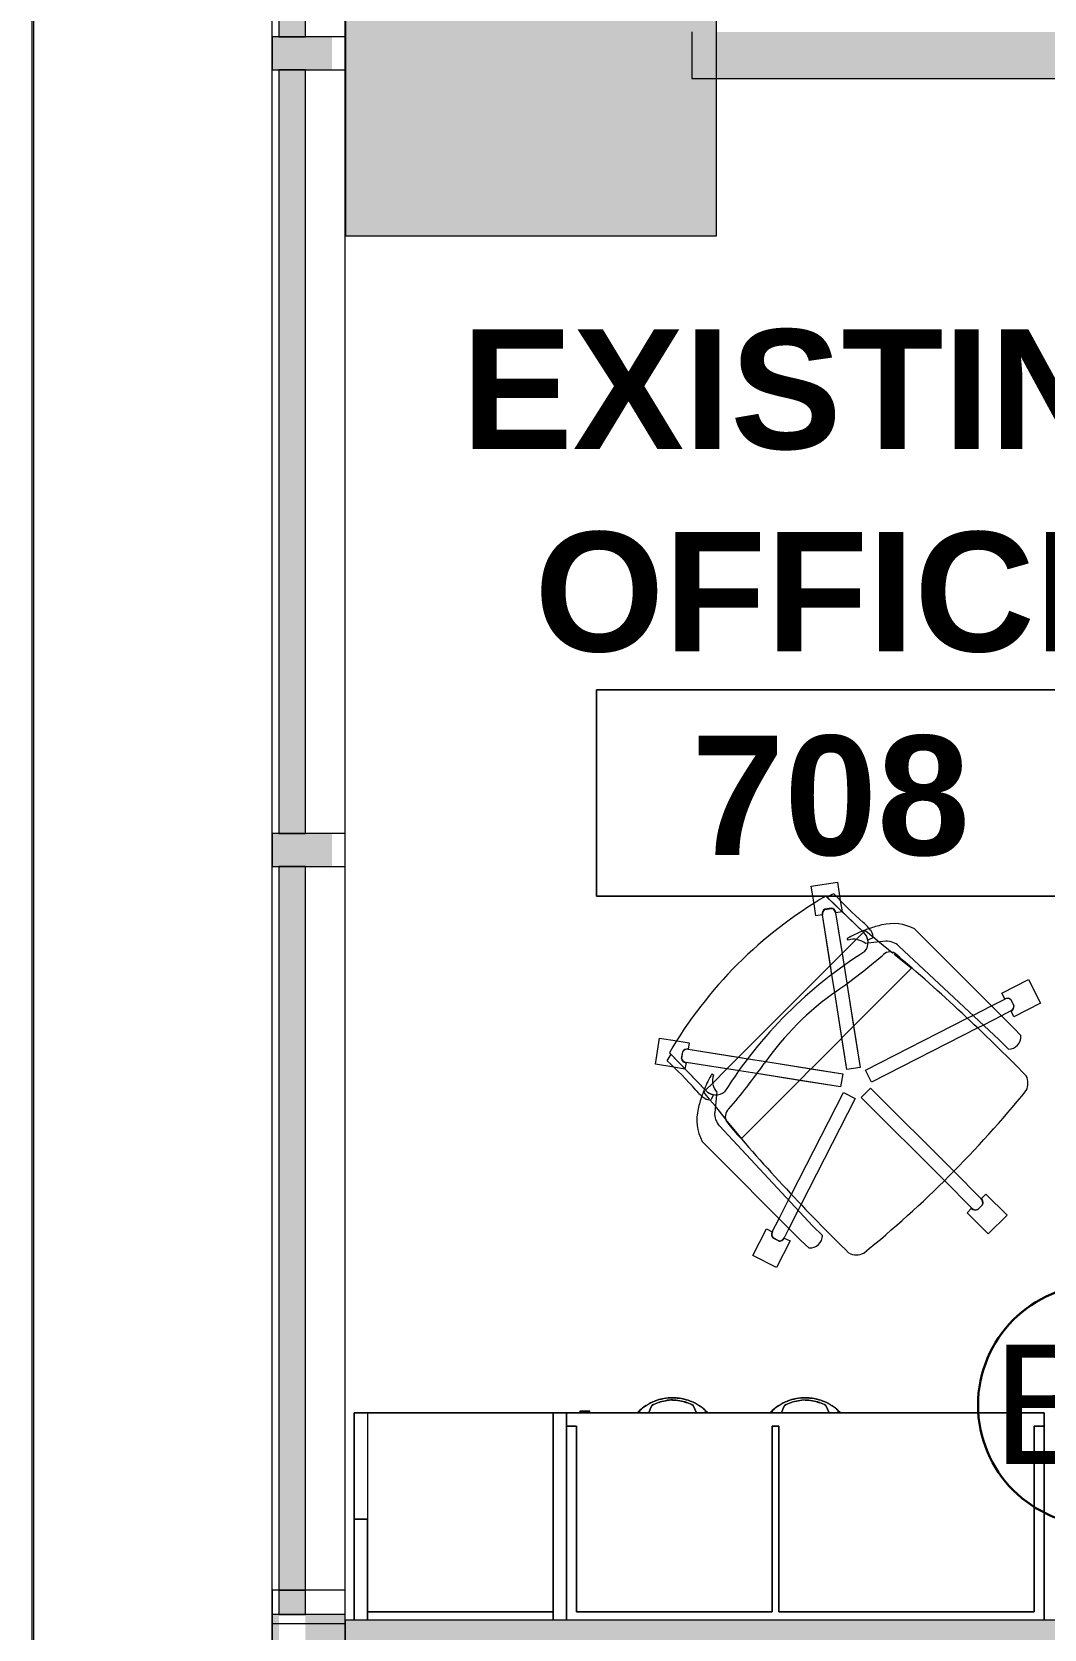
# Model space of a CAD drawing. Header units: inches. Extents: x 385 to 2249, y -1773 to -36.
# Drawn here: x 392.3 to 468.6, y -933.6 to -813.3 of the extents above; entities that cross this region are included whole.
import ezdxf

# ---------------------------------------------------------------- set-up
doc = ezdxf.new("R2010")
doc.units = ezdxf.units.IN
doc.header["$MEASUREMENT"] = 0
for name, color, linetype, lineweight in [('A-ANNO-NOTE', 131, 'Continuous', 30), ('A-AREA-IDEN', 2, 'Continuous', 9), ('A-COLS', 52, 'Continuous', 13), ('A-DETL', 90, 'Continuous', 9), ('A-DETL-THIN', 151, 'Continuous', 9), ('A-GLAZ-CURT', 52, 'Continuous', 13), ('A-GLAZ-CWMG', 51, 'Continuous', 13), ('A-WALL', 113, 'Continuous', 13), ('A-WALL-PATT', 111, 'Continuous', 13), ('I-FURN', 30, 'Continuous', 9), ('I-FURN-PNLS', 30, 'Continuous', 9), ('I-WALL', 2, 'Continuous', 13)]:
    doc.layers.add(name, color=color, linetype=linetype, lineweight=lineweight)
doc.styles.add('Swis721 Lt BT', font='swissl.ttf', dxfattribs={"height": 9})
doc.styles.add('Swis721 Lt BT_B', font='', dxfattribs={"height": 9})
doc.styles.get('Swis721 Lt BT_B').set_extended_font_data('Swis721 Lt BT', bold=True)

# ---------------------------------------------------------------- blocks, each defined once
blk = doc.blocks.new('System Panel - Glazed 2-5026264-Level 7 POWER _ SIGNAL')
at = {"layer": 'A-GLAZ-CURT', "lineweight": 9}
blk.add_hatch(color=7, dxfattribs=at).paths.add_polyline_path([(28.75, 0.25), (28.75, 2.25), (-28.75, 2.25), (-28.75, 0.25), (22.85, 0.25)], flags=0)
at = {"layer": 'A-GLAZ-CURT', "color": 8, "lineweight": 20}
for p, q in [((28.75, 2.25), (-28.75, 2.25)), ((-28.75, 2.25), (-28.75, 0.25)), ((28.75, 0.25), (28.75, 2.25)), ((-28.75, 0.25), (28.75, 0.25))]:
    blk.add_line(p, q, dxfattribs=at)
blk = doc.blocks.new('Rectangular Mullion - 2_5_ x 5_ rectangular-5019623-Level 7 POWER _ SIGNAL')
at = {"layer": 'A-GLAZ-CWMG', "lineweight": 9}
blk.add_hatch(color=7, dxfattribs=at).paths.add_polyline_path([(0, 1.76), (0, -2.75), (-2.5, -2.75), (-2.5, 1.76), (-1.23, 1.76)], flags=0)
at = {"layer": 'A-GLAZ-CWMG', "color": 8, "lineweight": 20}
for p, q in [((-2.5, 2.75), (0, 2.75)), ((-2.5, -2.75), (-2.5, 2.75)), ((0, 2.75), (0, -2.75)), ((0, -2.75), (-2.5, -2.75))]:
    blk.add_line(p, q, dxfattribs=at)
blk = doc.blocks.new('System Panel - Glazed 2-5453547-Level 7 POWER _ SIGNAL')
at = {"layer": 'A-GLAZ-CURT', "color": 8, "lineweight": 20}
for p, q in [((27.25, 2.25), (-27.25, 2.25)), ((-27.25, 2.25), (-27.25, 0.25)), ((27.25, 0.25), (27.25, 2.25)), ((-27.25, 0.25), (27.25, 0.25))]:
    blk.add_line(p, q, dxfattribs=at)
blk = doc.blocks.new('Walls 63 - Walls 3-5097518-Level 7 POWER _ SIGNAL')
at = {"layer": 'A-WALL', "lineweight": 9}
for p, q in [((40.36, -1605.91), (40.36, -2559.92)), ((58.34, -2559.92), (58.34, -2085.83))]:
    blk.add_line(p, q, dxfattribs=at)
blk = doc.blocks.new('System Panel - Glazed 2-5472192-Level 7 POWER _ SIGNAL')
at = {"layer": 'A-GLAZ-CURT', "lineweight": 9}
blk.add_hatch(color=7, dxfattribs=at).paths.add_polyline_path([(-28.16, 0.25), (28.16, 0.25), (28.16, 2.25), (-28.16, 2.25)], flags=0)
at = {"layer": 'A-GLAZ-CURT', "color": 8, "lineweight": 20}
for p, q in [((28.16, 2.25), (-28.16, 2.25)), ((-28.16, 2.25), (-28.16, 0.25)), ((28.16, 0.25), (28.16, 2.25)), ((-28.16, 0.25), (28.16, 0.25))]:
    blk.add_line(p, q, dxfattribs=at)
blk = doc.blocks.new('Rectangular Mullion - 2_5_ x 5_ rectangular-V5-Level 7 POWER _ SIGNAL')
at = {"layer": 'A-GLAZ-CWMG', "lineweight": 9}
h = blk.add_hatch(color=7, dxfattribs=at)
h.paths.add_polyline_path([(0, 1.71), (0, 2.75), (-2.5, 2.75), (-2.5, -0.25), (0, -0.25)], flags=0)
h.paths.add_polyline_path([(0, -2.25), (-2.5, -2.25), (-2.5, -2.75), (0, -2.75)], flags=0)
at = {"layer": 'A-GLAZ-CWMG', "color": 8, "lineweight": 20}
for p, q in [((0, 2.75), (-2.5, 2.75)), ((-2.5, 2.75), (-2.5, -2.75)), ((0, -2.75), (0, 2.75)), ((-2.5, -2.75), (0, -2.75))]:
    blk.add_line(p, q, dxfattribs=at)
blk = doc.blocks.new('Zira Wksta 11 - Type 2-V8-Level 7 POWER _ SIGNAL')
at = {"layer": 'I-FURN'}
for p, q in [((-48.62, -37.17), (-46.84, -36.27)), ((-48.62, -37.17), (-46.84, -36.27)), ((-47.6, -39.18), (-48.62, -37.17)), ((-47.6, -39.18), (-48.62, -37.17)), ((-46.84, -36.27), (-45.82, -38.27)), ((-46.84, -36.27), (-45.82, -38.27)), ((-52.45, -45.77), (-45, -38.31)), ((-46.66, -38.26), (-47.12, -38.5)), ((-46.66, -38.26), (-47.12, -38.5)), ((-47.11, -38.5), (-46.66, -38.28)), ((-47.11, -38.5), (-46.66, -38.28)), ((-45.82, -38.27), (-46.25, -38.49)), ((-45.82, -38.27), (-46.25, -38.49)), ((-45, -38.31), (-44.39, -37.74)), ((-44.09, -39.39), (-51.14, -46.94)), ((-47.17, -38.96), (-47.6, -39.18)), ((-47.17, -38.96), (-47.6, -39.18)), ((-46.64, -39.96), (-47.16, -38.95)), ((-46.64, -39.96), (-47.16, -38.95)), ((-46.27, -38.5), (-45.9, -39.22)), ((-46.27, -38.5), (-45.9, -39.22)), ((-45.9, -39.22), (-45.2, -40.58)), ((-45.9, -39.22), (-45.2, -40.58)), ((-43.38, -38.68), (-44.09, -39.39)), ((-32.47, -40.38), (-30.88, -38.79)), ((-32.47, -40.38), (-30.88, -38.79)), ((-30.88, -38.79), (-29.47, -40.21)), ((-30.88, -38.79), (-29.47, -40.21)), ((-45.93, -41.36), (-46.64, -39.96)), ((-45.93, -41.36), (-46.64, -39.96)), ((-45.2, -40.58), (-44.97, -41.04)), ((-45.2, -40.58), (-44.97, -41.04)), ((-34.22, -42.84), (-32.12, -40.74)), ((-34.22, -42.84), (-32.12, -40.74)), ((-32.13, -40.73), (-32.47, -40.38)), ((-32.13, -40.73), (-32.47, -40.38)), ((-31.31, -41), (-31.67, -40.64)), ((-31.31, -41), (-31.67, -40.64)), ((-31.67, -40.65), (-31.32, -41)), ((-31.67, -40.65), (-31.32, -41)), ((-29.47, -40.21), (-31.06, -41.8)), ((-29.47, -40.21), (-31.06, -41.8)), ((-45.71, -41.79), (-45.93, -41.36)), ((-45.71, -41.79), (-45.93, -41.36)), ((-41.8, -49.46), (-45.71, -41.79)), ((-41.8, -49.46), (-45.71, -41.79)), ((-44.97, -41.04), (-40.91, -49.01)), ((-44.97, -41.04), (-40.91, -49.01)), ((-31.41, -41.45), (-33.51, -43.54)), ((-31.41, -41.45), (-33.51, -43.54)), ((-31.06, -41.8), (-31.4, -41.46)), ((-31.06, -41.8), (-31.4, -41.46)), ((-40.46, -49.08), (-34.22, -42.84)), ((-40.46, -49.08), (-34.22, -42.84)), ((-33.51, -43.54), (-39.75, -49.79)), ((-33.51, -43.54), (-39.75, -49.79)), ((-50.55, -47.3), (-49.54, -46.05)), ((-49.54, -46.05), (-49.49, -45.99)), ((-49.49, -45.99), (-45.12, -50.36)), ((-51.51, -47.93), (-51.36, -49.28)), ((-51.45, -48.41), (-50.67, -47.44)), ((-50.67, -47.44), (-50.62, -47.38)), ((-52.21, -49.34), (-51.89, -48.95)), ((-51.86, -48.91), (-51.45, -48.41)), ((-51.77, -48.92), (-51.6, -49.28)), ((-51.36, -49.28), (-51.35, -49.44)), ((-40.91, -49.01), (-41.8, -49.46)), ((-40.91, -49.01), (-41.8, -49.46)), ((-39.75, -49.79), (-40.46, -49.08)), ((-39.75, -49.79), (-40.46, -49.08)), ((-54.91, -52.44), (-52.18, -49.59)), ((-52.18, -49.59), (-54.81, -52.33)), ((-52.32, -49.48), (-52.22, -49.35)), ((-52.24, -49.57), (-52.29, -49.51)), ((-51.65, -50.16), (-52.18, -49.63)), ((-50.58, -51.23), (-51.65, -50.16)), ((-48.32, -50.87), (-42.01, -49.87)), ((-48.32, -50.87), (-45.12, -50.36)), ((-45.12, -50.36), (-42.01, -49.87)), ((-45.12, -50.36), (-44.24, -51.24)), ((-42.01, -49.87), (-41.85, -50.86)), ((-42.01, -49.87), (-41.85, -50.86)), ((-40.13, -51.13), (-39.68, -50.24)), ((-40.13, -51.13), (-39.68, -50.24)), ((-39.68, -50.24), (-31.71, -54.3)), ((-39.68, -50.24), (-31.71, -54.3)), ((-55.96, -51.57), (-54.58, -51.36)), ((-55.96, -51.57), (-54.58, -51.36)), ((-55.65, -53.55), (-55.96, -51.57)), ((-55.65, -53.55), (-55.96, -51.57)), ((-54.58, -51.36), (-53.74, -51.22)), ((-54.58, -51.36), (-53.74, -51.22)), ((-53.74, -51.22), (-53.66, -51.7)), ((-53.74, -51.22), (-53.66, -51.7)), ((-53.66, -51.72), (-49.63, -51.08)), ((-53.66, -51.72), (-50.58, -51.23)), ((-51.6, -50.77), (-51.71, -50.85)), ((-50.58, -51.23), (-49.63, -51.08)), ((-49.71, -52.1), (-50.58, -51.23)), ((-49.63, -51.08), (-48.35, -50.88)), ((-49.63, -51.08), (-48.35, -50.88)), ((-41.85, -50.86), (-47.65, -51.78)), ((-44.24, -51.24), (-47.65, -51.78)), ((-41.85, -50.86), (-44.24, -51.24)), ((-44.2, -51.27), (-41.94, -53.53)), ((-42.45, -56.98), (-41.53, -51.18)), ((-41.91, -53.57), (-41.53, -51.18)), ((-40.54, -51.34), (-41.54, -57.65)), ((-41.53, -51.18), (-40.54, -51.34)), ((-41.53, -51.18), (-40.54, -51.34)), ((-40.54, -51.34), (-41.03, -54.44)), ((-32.46, -55.04), (-40.13, -51.13)), ((-32.46, -55.04), (-40.13, -51.13)), ((-16, -51.51), (-16.17, -51.51)), ((-16.17, -51.52), (-16, -51.52)), ((-16, -51.35), (-16, -51.34)), ((-16, -51.34), (-16, -51.35)), ((-16, -51.38), (-16, -51.35)), ((-16, -51.35), (-16, -51.37)), ((-16, -51.37), (-16, -51.39)), ((-16, -51.4), (-16, -51.38)), ((-16, -51.39), (-16, -51.42)), ((-16, -51.44), (-16, -51.4)), ((-16, -51.42), (-16, -51.45)), ((-16, -51.49), (-16, -51.44)), ((-16, -51.45), (-16, -51.49)), ((-16, -51.52), (-16, -51.49)), ((-16, -51.49), (-16, -51.51)), ((-16, -51.52), (-16, -52.21)), ((-16, -51.86), (-16, -51.52)), ((-54, -52.02), (-53.92, -52.52)), ((-54, -52.02), (-53.92, -52.52)), ((-53.91, -52.52), (-53.99, -52.02)), ((-53.91, -52.52), (-53.99, -52.02)), ((-48.98, -51.99), (-53.51, -52.7)), ((-49.71, -52.1), (-53.51, -52.7)), ((-53.5, -52.72), (-53.43, -53.2)), ((-53.5, -52.72), (-53.43, -53.2)), ((-48.98, -51.99), (-49.71, -52.1)), ((-42.77, -59.03), (-49.68, -52.13)), ((-47.65, -51.78), (-48.98, -51.99)), ((-47.65, -51.78), (-48.98, -51.99)), ((-30.06, -53.42), (-29.35, -52.71)), ((-16.56, -52.44), (-16.28, -52.32)), ((-16.28, -52.32), (-16, -52.21)), ((-16, -52.21), (-16, -51.86)), ((-54.32, -53.34), (-55.65, -53.55)), ((-54.32, -53.34), (-55.65, -53.55)), ((-53.43, -53.2), (-54.32, -53.34)), ((-53.43, -53.2), (-54.32, -53.34)), ((-42.45, -56.98), (-41.91, -53.57)), ((-41.91, -53.57), (-41.03, -54.44)), ((-37.61, -60.47), (-30.06, -53.42)), ((-28.41, -53.72), (-28.98, -54.33)), ((-41.03, -54.44), (-41.54, -57.65)), ((-41.03, -54.44), (-36.66, -58.82)), ((-28.98, -54.33), (-36.44, -61.78)), ((-32.03, -55.26), (-32.46, -55.04)), ((-32.03, -55.26), (-32.46, -55.04)), ((-30.63, -55.97), (-32.03, -55.26)), ((-30.63, -55.97), (-32.03, -55.26)), ((-31.71, -54.3), (-31.26, -54.53)), ((-31.71, -54.3), (-31.26, -54.53)), ((-31.26, -54.53), (-29.89, -55.23)), ((-31.26, -54.53), (-29.89, -55.23)), ((-29.89, -55.23), (-29.17, -55.6)), ((-29.89, -55.23), (-29.17, -55.6)), ((-29.16, -55.58), (-28.94, -55.15)), ((-29.16, -55.58), (-28.94, -55.15)), ((-28.94, -55.15), (-26.94, -56.17)), ((-28.94, -55.15), (-26.94, -56.17)), ((-29.62, -56.49), (-30.63, -55.97)), ((-29.62, -56.49), (-30.63, -55.97)), ((-29.85, -56.93), (-29.63, -56.5)), ((-29.85, -56.93), (-29.63, -56.5)), ((-29.17, -56.45), (-28.94, -55.99)), ((-28.95, -55.99), (-29.17, -56.43)), ((-28.95, -55.99), (-29.17, -56.43)), ((-29.17, -56.45), (-28.94, -55.99)), ((-26.94, -56.17), (-27.84, -57.95)), ((-26.94, -56.17), (-27.84, -57.95)), ((-16.28, -55.68), (-16.56, -55.56)), ((-16, -55.79), (-16.28, -55.68)), ((-16, -56.48), (-16.17, -56.48)), ((-16.17, -56.49), (-16, -56.49)), ((-16, -56.14), (-16, -55.79)), ((-16, -55.79), (-16, -56.48)), ((-16, -56.48), (-16, -56.14)), ((-16, -56.51), (-16, -56.48)), ((-16, -56.49), (-16, -56.51)), ((-16, -56.51), (-16, -56.55)), ((-16, -56.6), (-16, -56.51)), ((-42.66, -58.31), (-42.45, -56.98)), ((-42.66, -58.31), (-42.45, -56.98)), ((-41.54, -57.65), (-41.75, -58.96)), ((-41.54, -57.65), (-41.75, -58.96)), ((-27.84, -57.95), (-29.85, -56.93)), ((-27.84, -57.95), (-29.85, -56.93)), ((-16, -56.55), (-16, -56.58)), ((-16, -56.58), (-16, -56.61)), ((-16, -56.66), (-16, -56.6)), ((-16, -56.61), (-16, -56.64)), ((-16, -56.64), (-16, -56.66)), ((-43.38, -62.83), (-42.66, -58.31)), ((-42.77, -59.03), (-42.66, -58.31)), ((-36.72, -58.87), (-37.97, -59.88)), ((-36.66, -58.82), (-36.72, -58.87)), ((-43.38, -62.83), (-42.77, -59.03)), ((-41.9, -59.91), (-42.77, -59.03)), ((-41.75, -58.96), (-42.39, -62.99)), ((-41.9, -59.91), (-42.39, -62.99)), ((-41.75, -58.96), (-41.9, -59.91)), ((-40.83, -60.97), (-41.9, -59.91)), ((-38.11, -60), (-39.08, -60.78)), ((-38.06, -59.95), (-38.11, -60)), ((-41.52, -61.04), (-41.44, -60.93)), ((-40.3, -61.51), (-40.83, -60.97)), ((-40.11, -60.67), (-39.95, -60.69)), ((-39.62, -61.22), (-40.02, -61.54)), ((-39.96, -60.93), (-39.59, -61.1)), ((-39.95, -60.69), (-38.6, -60.83)), ((-39.08, -60.78), (-39.58, -61.19)), ((-16, -61.35), (-16, -61.34)), ((-16, -61.34), (-16, -61.35)), ((-16, -61.4), (-16, -61.34)), ((-16, -61.34), (-16, -61.35)), ((-40.26, -61.5), (-43.11, -64.24)), ((-43.01, -64.14), (-40.26, -61.5)), ((-40.18, -61.62), (-40.24, -61.57)), ((-40.02, -61.55), (-40.16, -61.65)), ((-16.28, -62.32), (-16.56, -62.44)), ((-16.56, -62.44), (-16.28, -62.32)), ((-16.56, -62.44), (-16.28, -62.32)), ((-16, -62.21), (-16.28, -62.32)), ((-16.28, -62.32), (-16, -62.21)), ((-16.28, -62.32), (-16, -62.21)), ((-16, -61.51), (-16.17, -61.51)), ((-16, -61.51), (-16.17, -61.51)), ((-16.17, -61.52), (-16, -61.52)), ((-16.17, -61.52), (-16, -61.52)), ((-16, -61.4), (-16, -61.35)), ((-16, -61.35), (-16, -61.36)), ((-16, -61.35), (-16, -61.36)), ((-16, -61.36), (-16, -61.37)), ((-16, -61.36), (-16, -61.37)), ((-16, -61.37), (-16, -61.39)), ((-16, -61.37), (-16, -61.39)), ((-16, -61.39), (-16, -61.45)), ((-16, -61.39), (-16, -61.42)), ((-16, -61.49), (-16, -61.4)), ((-16, -61.44), (-16, -61.4)), ((-16, -61.42), (-16, -61.49)), ((-16, -61.49), (-16, -61.44)), ((-16, -61.45), (-16, -61.49)), ((-16, -61.52), (-16, -61.49)), ((-16, -61.49), (-16, -61.51)), ((-16, -61.52), (-16, -61.49)), ((-16, -61.49), (-16, -61.51)), ((-16, -61.52), (-16, -62.21)), ((-16, -61.86), (-16, -61.52)), ((-16, -61.52), (-16, -62.21)), ((-16, -61.86), (-16, -61.52)), ((-16, -62.21), (-16, -61.86)), ((-16, -62.21), (-16, -61.86)), ((-44.22, -64.98), (-44.01, -63.65)), ((-44.22, -64.98), (-44.01, -63.65)), ((-44.01, -63.65), (-43.87, -62.76)), ((-44.01, -63.65), (-43.87, -62.76)), ((-43.87, -62.76), (-43.39, -62.83)), ((-43.87, -62.76), (-43.39, -62.83)), ((-43.2, -63.25), (-42.69, -63.33)), ((-43.2, -63.25), (-42.69, -63.33)), ((-42.69, -63.32), (-43.19, -63.24)), ((-42.69, -63.32), (-43.19, -63.24)), ((-42.37, -62.99), (-41.89, -63.07)), ((-42.37, -62.99), (-41.89, -63.07)), ((-41.89, -63.07), (-42.03, -63.91)), ((-41.89, -63.07), (-42.03, -63.91)), ((-42.03, -63.91), (-42.25, -65.29)), ((-42.03, -63.91), (-42.25, -65.29)), ((-42.25, -65.29), (-44.22, -64.98)), ((-42.25, -65.29), (-44.22, -64.98)), ((-16.28, -65.68), (-16.56, -65.56)), ((-16.56, -65.56), (-16.28, -65.68)), ((-16.28, -65.68), (-16.56, -65.56)), ((-16, -65.79), (-16.28, -65.68)), ((-16.28, -65.68), (-16, -65.79)), ((-16, -65.79), (-16.28, -65.68)), ((-16, -66.14), (-16, -65.79)), ((-16, -65.79), (-16, -66.48)), ((-16, -66.14), (-16, -65.79)), ((-16, -65.79), (-16, -66.48)), ((-16, -66.48), (-16, -66.14)), ((-16, -66.48), (-16, -66.14)), ((-16, -66.48), (-16.17, -66.48)), ((-16, -66.48), (-16.17, -66.48)), ((-16.17, -66.49), (-16, -66.49)), ((-16.17, -66.49), (-16, -66.49)), ((-16, -66.51), (-16, -66.48)), ((-16, -66.51), (-16, -66.48)), ((-16, -66.49), (-16, -66.51)), ((-16, -66.49), (-16, -66.51)), ((-16, -66.51), (-16, -66.55)), ((-16, -66.6), (-16, -66.51)), ((-16, -66.51), (-16, -66.55)), ((-16, -66.6), (-16, -66.51)), ((-16, -66.55), (-16, -66.61)), ((-16, -66.55), (-16, -66.58)), ((-16, -66.58), (-16, -66.61)), ((-16, -66.62), (-16, -66.6)), ((-16, -66.66), (-16, -66.6)), ((-16, -66.61), (-16, -66.65)), ((-16, -66.61), (-16, -66.66)), ((-16, -66.64), (-16, -66.62)), ((-16, -66.65), (-16, -66.64)), ((-16, -66.65), (-16, -66.66)), ((-16, -66.66), (-16, -66.65))]:
    blk.add_line(p, q, dxfattribs=at)
at = {"layer": 'I-FURN', "flags": 128}
for points in [[(-16, -52.21), (-16.28, -52.32), (-16.56, -52.44)], [(-16.56, -55.56), (-16.28, -55.68), (-16, -55.79)], [(-16, -62.21), (-16.28, -62.32), (-16.56, -62.44)], [(-16.56, -65.56), (-16.28, -65.68), (-16, -65.79)]]:
    blk.add_lwpolyline(points, dxfattribs=at)
at = {"layer": 'I-FURN'}
for centre, radius, start, end in [((-40.82, -38.53), 1.31, 65.0433, 114.9567), ((66.18, -146.89), 153.52, 134.4749, 139.5213), ((-46.62, -38.67), 0.407, 26.1651, 95.8349), ((-46.62, -38.67), 0.407, 26.1651, 95.8349), ((-46.63, -38.68), 0.406, 40.476, 94.3801), ((-46.63, -38.68), 0.406, 27, 94.3801), ((-46.63, -38.68), 0.406, 27, 40.476), ((-44.34, -38.7), 0.956, 0.8901, 93.1099), ((-93.91, -103.23), 84.96, 39.1475, 50.8525), ((-46.81, -38.77), 0.407, 138.1651, 207.8349), ((-46.81, -38.77), 0.407, 138.1651, 207.8349), ((-46.8, -38.77), 0.406, 139.6199, 207), ((-46.8, -38.77), 0.406, 153.0959, 193.524), ((-46.8, -38.77), 0.406, 193.524, 207), ((-46.8, -38.77), 0.406, 139.6199, 153.0959), ((-31.84, -41.01), 0.407, 80.0991, 135.8349), ((-31.84, -41.01), 0.407, 66.1651, 135.8349), ((-31.83, -41.03), 0.406, 67.6199, 135), ((-31.83, -41.03), 0.406, 121.524, 135), ((-31.83, -41.03), 0.406, 81.0959, 121.524), ((-31.84, -41.01), 0.407, 66.1651, 80.0991), ((-31.83, -41.03), 0.406, 67.6199, 81.0959), ((-31.7, -41.16), 0.406, 315, 22.3801), ((-31.7, -41.16), 0.406, 315, 8.9041), ((-31.68, -41.17), 0.407, 314.1651, 23.8349), ((-31.68, -41.17), 0.407, 314.1651, 23.8349), ((-31.7, -41.16), 0.406, 8.9041, 22.3801), ((-49.21, -47.4), 3.63, 153.1789, 193.0478), ((-50.12, -47.88), 1.39, 137.8013, 182.1078), ((-49.94, -47.62), 0.763, 149.2338, 230.7662), ((-50.11, -52.08), 3.74, 125.0936, 139.0143), ((-43.38, -46.05), 9.61, 193.0478, 198.9964), ((-43.38, -46.05), 9.61, 198.9964, 201.4906), ((-51.9, -49.52), 0.613, 77.5427, 125.0936), ((-51.42, -50.32), 1.05, 50.9554, 136.1786), ((-51.42, -50.32), 1.05, 100.2002, 136.1786), ((-82.87, -76.19), 42.84, 34.9767, 40.7699), ((-73.46, -31.79), 27.2, 312.4882, 319.0143), ((-43.38, -46.05), 9.61, 201.6393, 202.073), ((-43.38, -46.05), 9.61, 202.2631, 209.9334), ((-50.28, -50.34), 1.38, 169.0187, 197.9497), ((-50.28, -50.34), 1.38, 140.0878, 167.4248), ((-22.13, -31.46), 33.83, 212.2285, 237.7715), ((-29.21, -50.15), 1.31, 335.0433, 24.9567), ((-53.61, -52.1), 0.407, 98.1651, 167.8349), ((-53.6, -52.12), 0.406, 99, 166.3801), ((-53.6, -52.12), 0.406, 99, 152.9041), ((-53.61, -52.1), 0.407, 98.1651, 112.0991), ((-29.58, -38.91), 22.19, 214.9767, 235.0233), ((-137.56, 56.85), 153.52, 310.4787, 315.5251), ((-13.45, -54), 3.69, 137.0289, 137.7029), ((-13.45, -54), 3.69, 137.0385, 137.567), ((-26.21, -35.54), 33.17, 209.4478, 210.4234), ((-26.52, -35.85), 32.89, 210.304, 239.6925), ((-53.61, -52.1), 0.407, 112.0991, 167.8349), ((-53.6, -52.12), 0.406, 152.9041, 166.3801), ((-53.57, -52.32), 0.407, 210.1651, 279.8349), ((-53.57, -52.32), 0.407, 210.1651, 224.0991), ((-53.57, -52.3), 0.406, 211.6199, 252.0479), ((-53.57, -52.3), 0.406, 211.6199, 279), ((-53.57, -52.32), 0.407, 224.0991, 238.033), ((-53.57, -52.32), 0.407, 238.033, 265.9009), ((-53.57, -52.3), 0.406, 252.0479, 279), ((-53.57, -52.32), 0.407, 265.9009, 279.8349), ((-29.37, -53.66), 0.956, 356.8901, 89.1099), ((-29.44, -56.14), 0.407, 242.1651, 311.8349), ((-29.44, -56.14), 0.407, 242.1651, 297.9009), ((-29.44, -56.12), 0.406, 243, 310.3801), ((-29.44, -56.12), 0.406, 243, 296.9041), ((-29.44, -56.12), 0.406, 296.9041, 310.3801), ((-29.44, -56.14), 0.407, 297.9009, 311.8349), ((-29.35, -55.96), 0.406, 36.0479, 63), ((-29.35, -55.96), 0.406, 355.6199, 63), ((-29.34, -55.95), 0.407, 22.033, 63.8349), ((-29.34, -55.95), 0.407, 354.1651, 63.8349), ((-29.35, -55.96), 0.406, 355.6199, 36.0479), ((-29.34, -55.95), 0.407, 354.1651, 22.033), ((-13.45, -54), 3.69, 222.2971, 222.9711), ((-13.45, -54), 3.69, 222.433, 222.9615), ((-66.86, -92.2), 42.84, 49.2301, 55.0233), ((-40.99, -60.74), 1.05, 313.8214, 39.0446), ((-38.29, -59.27), 0.763, 219.2338, 300.7662), ((-36.73, -52.71), 9.61, 240.0666, 247.7369), ((-41.02, -59.61), 1.38, 252.0503, 280.9813), ((-41.02, -59.61), 1.38, 282.5752, 309.9122), ((-40.99, -60.74), 1.05, 313.8214, 349.7998), ((-40.19, -61.23), 0.613, 324.9064, 12.4573), ((-38.55, -59.45), 1.39, 267.8922, 312.1987), ((-22.46, -82.79), 27.2, 130.9857, 137.5118), ((-36.73, -52.71), 9.61, 247.927, 248.3607), ((-42.75, -59.43), 3.74, 310.9857, 324.9064), ((-36.73, -52.71), 9.61, 248.5094, 251.0036), ((-36.73, -52.71), 9.61, 251.0036, 256.9522), ((-38.08, -58.54), 3.63, 256.9522, 296.8211), ((-13.45, -64), 3.69, 137.0289, 137.7029), ((-13.45, -64), 3.69, 137.0385, 137.567), ((-13.45, -64), 3.69, 137.0289, 137.7029), ((-13.45, -64), 3.69, 137.0385, 137.567), ((-42.99, -62.9), 0.407, 170.1651, 239.8349), ((-42.99, -62.9), 0.407, 170.1651, 239.8349), ((-42.97, -62.9), 0.406, 171, 184.476), ((-42.97, -62.9), 0.406, 171, 184.476), ((-42.97, -62.9), 0.406, 184.476, 211.4281), ((-42.97, -62.9), 0.406, 184.476, 238.3801), ((-42.97, -62.9), 0.406, 211.4281, 238.3801), ((-42.79, -62.93), 0.406, 283.6199, 351), ((-42.77, -62.94), 0.407, 282.1651, 351.8349), ((-42.77, -62.94), 0.407, 282.1651, 351.8349), ((-42.79, -62.93), 0.406, 283.6199, 351), ((-26.21, -35.54), 33.17, 239.5766, 240.5522), ((-13.45, -64), 3.69, 222.2971, 222.9711), ((-13.45, -64), 3.69, 222.2971, 222.9711), ((-13.45, -64), 3.69, 222.433, 222.9615), ((-13.45, -64), 3.69, 222.433, 222.9615)]:
    blk.add_arc(centre, radius, start, end, dxfattribs=at)
for points, knots in [([(-16.17, -56.48), (-16.32, -56.31), (-16.6, -55.95), (-16.9, -55.34), (-17.09, -54.68), (-17.17, -53.77), (-17, -52.86), (-16.6, -52.05), (-16.32, -51.69), (-16.17, -51.52)], [0, 0, 0, 0, 0.125, 0.25, 0.375, 0.5, 0.75, 0.875, 1, 1, 1, 1]), ([(-16, -51.34), (-16, -51.34), (-16, -51.34), (-16, -51.35), (-16.01, -51.35), (-16.01, -51.35), (-16.01, -51.35), (-16.02, -51.36), (-16.02, -51.36), (-16.02, -51.37), (-16.03, -51.37), (-16.03, -51.37), (-16.04, -51.38), (-16.05, -51.39), (-16.05, -51.4)], [0, 0, 0, 0, 0.125, 0.1875, 0.25, 0.3125, 0.375, 0.4375, 0.5, 0.5625, 0.625, 0.6875, 0.75, 1, 1, 1, 1]), ([(-16.04, -51.39), (-16.04, -51.38), (-16.03, -51.37), (-16.02, -51.36), (-16.02, -51.36), (-16.01, -51.35), (-16.01, -51.35), (-16.01, -51.35), (-16, -51.35), (-16, -51.35), (-16, -51.34), (-16, -51.34), (-16, -51.34)], [0, 0, 0, 0, 0.25, 0.375, 0.5, 0.5625, 0.625, 0.6875, 0.75, 0.8125, 0.875, 1, 1, 1, 1]), ([(-16.94, -52.84), (-16.97, -52.92), (-17.01, -53.05), (-17.04, -53.18), (-17.05, -53.22)], [0.28408999, 0.28408999, 0.28408999, 0.28408999, 0.33333333, 0.35626869, 0.35626869, 0.35626869, 0.35626869]), ([(-16.67, -52.22), (-16.73, -52.32), (-16.79, -52.44), (-16.85, -52.58), (-16.86, -52.6)], [0.15929421, 0.15929421, 0.15929421, 0.15929421, 0.22222222, 0.23760808, 0.23760808, 0.23760808, 0.23760808]), ([(-17.1, -53.48), (-17.11, -53.55), (-17.12, -53.68), (-17.13, -53.81), (-17.13, -53.86)], [0.40506916, 0.40506916, 0.40506916, 0.40506916, 0.44444444, 0.47528072, 0.47528072, 0.47528072, 0.47528072]), ([(-17.05, -54.78), (-17.04, -54.82), (-17.01, -54.95), (-16.98, -55.08), (-16.95, -55.16)], [0.6437238, 0.6437238, 0.6437238, 0.6437238, 0.66666667, 0.71588521, 0.71588521, 0.71588521, 0.71588521]), ([(-16.86, -55.4), (-16.81, -55.52), (-16.75, -55.65), (-16.68, -55.77), (-16.67, -55.78)], [0.76237976, 0.76237976, 0.76237976, 0.76237976, 0.83333333, 0.84063549, 0.84063549, 0.84063549, 0.84063549]), ([(-16.05, -56.6), (-16.05, -56.61), (-16.04, -56.62), (-16.03, -56.63), (-16.02, -56.63), (-16.02, -56.64), (-16.02, -56.64), (-16.01, -56.65), (-16.01, -56.65), (-16.01, -56.65), (-16, -56.65), (-16, -56.66), (-16, -56.66), (-16, -56.66)], [0, 0, 0, 0, 0.25, 0.375, 0.4375, 0.5, 0.5625, 0.625, 0.6875, 0.75, 0.8125, 0.875, 1, 1, 1, 1]), ([(-16, -56.66), (-16, -56.66), (-16, -56.66), (-16, -56.65), (-16, -56.65), (-16.01, -56.65), (-16.01, -56.65), (-16.01, -56.65), (-16.01, -56.64), (-16.02, -56.64), (-16.02, -56.64), (-16.02, -56.63), (-16.03, -56.63), (-16.04, -56.62), (-16.04, -56.61)], [0, 0, 0, 0, 0.125, 0.1875, 0.25, 0.3125, 0.375, 0.4375, 0.5, 0.5625, 0.625, 0.6875, 0.75, 1, 1, 1, 1]), ([(-16, -61.34), (-16, -61.34), (-16, -61.34), (-16, -61.35), (-16.01, -61.35), (-16.01, -61.35), (-16.01, -61.35), (-16.02, -61.36), (-16.02, -61.36), (-16.02, -61.37), (-16.03, -61.37), (-16.03, -61.37), (-16.04, -61.38), (-16.05, -61.39), (-16.05, -61.4)], [0, 0, 0, 0, 0.125, 0.1875, 0.25, 0.3125, 0.375, 0.4375, 0.5, 0.5625, 0.625, 0.6875, 0.75, 1, 1, 1, 1]), ([(-16, -61.34), (-16, -61.34), (-16, -61.34), (-16, -61.35), (-16.01, -61.35), (-16.01, -61.35), (-16.01, -61.35), (-16.02, -61.36), (-16.02, -61.36), (-16.02, -61.37), (-16.03, -61.37), (-16.03, -61.37), (-16.04, -61.38), (-16.05, -61.39), (-16.05, -61.4)], [0, 0, 0, 0, 0.125, 0.1875, 0.25, 0.3125, 0.375, 0.4375, 0.5, 0.5625, 0.625, 0.6875, 0.75, 1, 1, 1, 1]), ([(-16.04, -61.39), (-16.04, -61.38), (-16.03, -61.37), (-16.02, -61.36), (-16.02, -61.36), (-16.01, -61.35), (-16.01, -61.35), (-16.01, -61.35), (-16, -61.35), (-16, -61.35), (-16, -61.34), (-16, -61.34), (-16, -61.34)], [0, 0, 0, 0, 0.25, 0.375, 0.5, 0.5625, 0.625, 0.6875, 0.75, 0.8125, 0.875, 1, 1, 1, 1]), ([(-16.04, -61.39), (-16.04, -61.38), (-16.03, -61.37), (-16.02, -61.36), (-16.02, -61.36), (-16.01, -61.35), (-16.01, -61.35), (-16.01, -61.35), (-16, -61.35), (-16, -61.35), (-16, -61.34), (-16, -61.34), (-16, -61.34)], [0, 0, 0, 0, 0.25, 0.375, 0.5, 0.5625, 0.625, 0.6875, 0.75, 0.8125, 0.875, 1, 1, 1, 1]), ([(-16.17, -66.48), (-16.32, -66.31), (-16.6, -65.95), (-16.9, -65.34), (-17.09, -64.68), (-17.17, -63.77), (-17, -62.86), (-16.6, -62.05), (-16.32, -61.69), (-16.17, -61.52)], [0, 0, 0, 0, 0.125, 0.25, 0.375, 0.5, 0.75, 0.875, 1, 1, 1, 1]), ([(-16.17, -66.48), (-16.32, -66.31), (-16.6, -65.95), (-16.9, -65.34), (-17.09, -64.68), (-17.17, -63.77), (-17, -62.86), (-16.6, -62.05), (-16.32, -61.69), (-16.17, -61.52)], [0, 0, 0, 0, 0.125, 0.25, 0.375, 0.5, 0.75, 0.875, 1, 1, 1, 1]), ([(-16.67, -62.22), (-16.73, -62.32), (-16.79, -62.44), (-16.85, -62.58), (-16.86, -62.6)], [0.15929421, 0.15929421, 0.15929421, 0.15929421, 0.22222222, 0.23760808, 0.23760808, 0.23760808, 0.23760808]), ([(-16.67, -62.22), (-16.73, -62.32), (-16.79, -62.44), (-16.85, -62.58), (-16.86, -62.6)], [0.15929421, 0.15929421, 0.15929421, 0.15929421, 0.22222222, 0.23760808, 0.23760808, 0.23760808, 0.23760808]), ([(-17.1, -63.48), (-17.11, -63.55), (-17.12, -63.68), (-17.13, -63.81), (-17.13, -63.86)], [0.40506916, 0.40506916, 0.40506916, 0.40506916, 0.44444444, 0.47528072, 0.47528072, 0.47528072, 0.47528072]), ([(-17.1, -63.48), (-17.11, -63.55), (-17.12, -63.68), (-17.13, -63.81), (-17.13, -63.86)], [0.40506916, 0.40506916, 0.40506916, 0.40506916, 0.44444444, 0.47528072, 0.47528072, 0.47528072, 0.47528072]), ([(-16.94, -62.84), (-16.97, -62.92), (-17.01, -63.05), (-17.04, -63.18), (-17.05, -63.22)], [0.28408999, 0.28408999, 0.28408999, 0.28408999, 0.33333333, 0.35626869, 0.35626869, 0.35626869, 0.35626869]), ([(-16.94, -62.84), (-16.97, -62.92), (-17.01, -63.05), (-17.04, -63.18), (-17.05, -63.22)], [0.28408999, 0.28408999, 0.28408999, 0.28408999, 0.33333333, 0.35626869, 0.35626869, 0.35626869, 0.35626869]), ([(-17.05, -64.78), (-17.04, -64.82), (-17.01, -64.95), (-16.98, -65.08), (-16.95, -65.16)], [0.6437238, 0.6437238, 0.6437238, 0.6437238, 0.66666667, 0.71588521, 0.71588521, 0.71588521, 0.71588521]), ([(-17.05, -64.78), (-17.04, -64.82), (-17.01, -64.95), (-16.98, -65.08), (-16.95, -65.16)], [0.6437238, 0.6437238, 0.6437238, 0.6437238, 0.66666667, 0.71588521, 0.71588521, 0.71588521, 0.71588521]), ([(-16.86, -65.4), (-16.81, -65.52), (-16.75, -65.65), (-16.68, -65.77), (-16.67, -65.78)], [0.76237976, 0.76237976, 0.76237976, 0.76237976, 0.83333333, 0.84063549, 0.84063549, 0.84063549, 0.84063549]), ([(-16.86, -65.4), (-16.81, -65.52), (-16.75, -65.65), (-16.68, -65.77), (-16.67, -65.78)], [0.76237976, 0.76237976, 0.76237976, 0.76237976, 0.83333333, 0.84063549, 0.84063549, 0.84063549, 0.84063549]), ([(-16.05, -66.6), (-16.05, -66.61), (-16.04, -66.62), (-16.03, -66.63), (-16.02, -66.63), (-16.02, -66.64), (-16.02, -66.64), (-16.01, -66.65), (-16.01, -66.65), (-16.01, -66.65), (-16, -66.65), (-16, -66.66), (-16, -66.66), (-16, -66.66)], [0, 0, 0, 0, 0.25, 0.375, 0.4375, 0.5, 0.5625, 0.625, 0.6875, 0.75, 0.8125, 0.875, 1, 1, 1, 1]), ([(-16.05, -66.6), (-16.05, -66.61), (-16.04, -66.62), (-16.03, -66.63), (-16.02, -66.63), (-16.02, -66.64), (-16.02, -66.64), (-16.01, -66.65), (-16.01, -66.65), (-16.01, -66.65), (-16, -66.65), (-16, -66.66), (-16, -66.66), (-16, -66.66)], [0, 0, 0, 0, 0.25, 0.375, 0.4375, 0.5, 0.5625, 0.625, 0.6875, 0.75, 0.8125, 0.875, 1, 1, 1, 1]), ([(-16, -66.66), (-16, -66.66), (-16, -66.66), (-16, -66.65), (-16, -66.65), (-16.01, -66.65), (-16.01, -66.65), (-16.01, -66.65), (-16.01, -66.64), (-16.02, -66.64), (-16.02, -66.64), (-16.02, -66.63), (-16.03, -66.63), (-16.04, -66.62), (-16.04, -66.61)], [0, 0, 0, 0, 0.125, 0.1875, 0.25, 0.3125, 0.375, 0.4375, 0.5, 0.5625, 0.625, 0.6875, 0.75, 1, 1, 1, 1]), ([(-16, -66.66), (-16, -66.66), (-16, -66.66), (-16, -66.65), (-16, -66.65), (-16.01, -66.65), (-16.01, -66.65), (-16.01, -66.65), (-16.01, -66.64), (-16.02, -66.64), (-16.02, -66.64), (-16.02, -66.63), (-16.03, -66.63), (-16.04, -66.62), (-16.04, -66.61)], [0, 0, 0, 0, 0.125, 0.1875, 0.25, 0.3125, 0.375, 0.4375, 0.5, 0.5625, 0.625, 0.6875, 0.75, 1, 1, 1, 1])]:
    blk.add_open_spline(points, degree=3, knots=knots, dxfattribs=at)
for points in [[(-16.17, -51.51), (-16.3, -51.66), (-16.43, -51.82), (-16.54, -51.99)], [(-16.14, -51.49), (-16.13, -51.48), (-16.11, -51.45), (-16.08, -51.42), (-16.06, -51.4), (-16.04, -51.39)], [(-16.05, -51.4), (-16.07, -51.41), (-16.1, -51.44), (-16.13, -51.47), (-16.14, -51.49)], [(-16.56, -52.44), (-16.73, -52.76), (-16.97, -53.45), (-16.97, -54.55), (-16.73, -55.24), (-16.56, -55.56)], [(-16.89, -52.7), (-16.91, -52.74), (-16.93, -52.79), (-16.94, -52.84)], [(-16.86, -52.6), (-16.87, -52.63), (-16.88, -52.65), (-16.89, -52.68)], [(-16.78, -52.94), (-16.72, -52.77), (-16.65, -52.6), (-16.56, -52.44)], [(-16.59, -52.07), (-16.62, -52.12), (-16.64, -52.17), (-16.67, -52.22)], [(-17.13, -53.86), (-17.13, -53.95), (-17.13, -54.04), (-17.13, -54.13)], [(-17.08, -53.36), (-17.08, -53.4), (-17.09, -53.44), (-17.1, -53.48)], [(-17.05, -53.22), (-17.06, -53.26), (-17.06, -53.29), (-17.07, -53.33)], [(-16.91, -54.54), (-16.94, -54.36), (-16.97, -54.18), (-16.97, -54)], [(-16.95, -54), (-16.95, -53.82), (-16.95, -53.64), (-16.91, -53.46)], [(-16.91, -53.46), (-16.88, -53.28), (-16.82, -53.11), (-16.76, -52.95)], [(-17.13, -54.14), (-17.12, -54.26), (-17.11, -54.39), (-17.09, -54.52)], [(-17.1, -54.52), (-17.09, -54.56), (-17.08, -54.6), (-17.07, -54.64)], [(-17.07, -54.67), (-17.06, -54.71), (-17.06, -54.74), (-17.05, -54.78)], [(-16.94, -55.16), (-16.93, -55.21), (-16.91, -55.26), (-16.9, -55.3)], [(-16.78, -55.06), (-16.84, -54.89), (-16.88, -54.72), (-16.91, -54.54)], [(-16.89, -55.32), (-16.88, -55.35), (-16.87, -55.37), (-16.86, -55.4)], [(-16.56, -55.56), (-16.65, -55.4), (-16.72, -55.23), (-16.78, -55.06)], [(-16.67, -55.78), (-16.64, -55.83), (-16.61, -55.88), (-16.58, -55.93)], [(-16.54, -56.01), (-16.43, -56.18), (-16.3, -56.34), (-16.17, -56.49)], [(-16.14, -56.51), (-16.13, -56.53), (-16.1, -56.56), (-16.07, -56.59), (-16.05, -56.6)], [(-16.04, -56.61), (-16.06, -56.6), (-16.08, -56.58), (-16.11, -56.55), (-16.13, -56.52), (-16.14, -56.51)], [(-16.56, -62.44), (-16.73, -62.76), (-16.97, -63.45), (-16.97, -64.55), (-16.73, -65.24), (-16.56, -65.56)], [(-16.56, -62.44), (-16.73, -62.76), (-16.85, -63.1), (-16.91, -63.46)], [(-16.78, -62.94), (-16.72, -62.77), (-16.65, -62.6), (-16.56, -62.44)], [(-16.78, -62.94), (-16.72, -62.77), (-16.65, -62.6), (-16.56, -62.44)], [(-16.59, -62.07), (-16.62, -62.12), (-16.64, -62.17), (-16.67, -62.22)], [(-16.59, -62.07), (-16.62, -62.12), (-16.64, -62.17), (-16.67, -62.22)], [(-16.17, -61.51), (-16.3, -61.66), (-16.43, -61.82), (-16.54, -61.99)], [(-16.17, -61.51), (-16.3, -61.66), (-16.43, -61.82), (-16.54, -61.99)], [(-16.14, -61.49), (-16.13, -61.48), (-16.11, -61.45), (-16.08, -61.42), (-16.06, -61.4), (-16.04, -61.39)], [(-16.14, -61.49), (-16.13, -61.48), (-16.11, -61.45), (-16.08, -61.42), (-16.06, -61.4), (-16.04, -61.39)], [(-16.05, -61.4), (-16.07, -61.41), (-16.1, -61.44), (-16.13, -61.47), (-16.14, -61.49)], [(-16.05, -61.4), (-16.07, -61.41), (-16.1, -61.44), (-16.13, -61.47), (-16.14, -61.49)], [(-17.08, -63.36), (-17.08, -63.4), (-17.09, -63.44), (-17.1, -63.48)], [(-17.08, -63.36), (-17.08, -63.4), (-17.09, -63.44), (-17.1, -63.48)], [(-17.05, -63.22), (-17.06, -63.26), (-17.06, -63.29), (-17.07, -63.33)], [(-17.05, -63.22), (-17.06, -63.26), (-17.06, -63.29), (-17.07, -63.33)], [(-16.91, -63.46), (-16.97, -63.82), (-17, -64.19), (-16.91, -64.54)], [(-16.95, -64), (-16.95, -63.82), (-16.95, -63.64), (-16.91, -63.46)], [(-16.95, -64), (-16.95, -63.82), (-16.95, -63.64), (-16.91, -63.46)], [(-16.89, -62.7), (-16.91, -62.74), (-16.93, -62.79), (-16.94, -62.84)], [(-16.89, -62.7), (-16.91, -62.74), (-16.93, -62.79), (-16.94, -62.84)], [(-16.91, -63.46), (-16.88, -63.28), (-16.82, -63.11), (-16.76, -62.95)], [(-16.91, -63.46), (-16.88, -63.28), (-16.82, -63.11), (-16.76, -62.95)], [(-16.86, -62.6), (-16.87, -62.63), (-16.88, -62.65), (-16.89, -62.68)], [(-16.86, -62.6), (-16.87, -62.63), (-16.88, -62.65), (-16.89, -62.68)], [(-17.13, -63.86), (-17.13, -63.95), (-17.13, -64.04), (-17.13, -64.13)], [(-17.13, -63.86), (-17.13, -63.95), (-17.13, -64.04), (-17.13, -64.13)], [(-17.13, -64.14), (-17.12, -64.26), (-17.11, -64.39), (-17.09, -64.52)], [(-17.13, -64.14), (-17.12, -64.26), (-17.11, -64.39), (-17.09, -64.52)], [(-17.1, -64.52), (-17.09, -64.56), (-17.08, -64.6), (-17.07, -64.64)], [(-17.1, -64.52), (-17.09, -64.56), (-17.08, -64.6), (-17.07, -64.64)], [(-17.07, -64.67), (-17.06, -64.71), (-17.06, -64.74), (-17.05, -64.78)], [(-17.07, -64.67), (-17.06, -64.71), (-17.06, -64.74), (-17.05, -64.78)], [(-16.91, -64.54), (-16.94, -64.36), (-16.97, -64.18), (-16.97, -64)], [(-16.91, -64.54), (-16.94, -64.36), (-16.97, -64.18), (-16.97, -64)], [(-16.91, -64.54), (-16.88, -64.72), (-16.82, -64.89), (-16.76, -65.05)], [(-16.78, -65.06), (-16.84, -64.89), (-16.88, -64.72), (-16.91, -64.54)], [(-16.78, -65.06), (-16.84, -64.89), (-16.88, -64.72), (-16.91, -64.54)], [(-16.94, -65.16), (-16.93, -65.21), (-16.91, -65.26), (-16.9, -65.3)], [(-16.94, -65.16), (-16.93, -65.21), (-16.91, -65.26), (-16.9, -65.3)], [(-16.89, -65.32), (-16.88, -65.35), (-16.87, -65.37), (-16.86, -65.4)], [(-16.89, -65.32), (-16.88, -65.35), (-16.87, -65.37), (-16.86, -65.4)], [(-16.78, -65.06), (-16.72, -65.23), (-16.65, -65.4), (-16.56, -65.56)], [(-16.56, -65.56), (-16.65, -65.4), (-16.72, -65.23), (-16.78, -65.06)], [(-16.56, -65.56), (-16.65, -65.4), (-16.72, -65.23), (-16.78, -65.06)], [(-16.67, -65.78), (-16.64, -65.83), (-16.61, -65.88), (-16.58, -65.93)], [(-16.67, -65.78), (-16.64, -65.83), (-16.61, -65.88), (-16.58, -65.93)], [(-16.54, -66.01), (-16.43, -66.18), (-16.3, -66.34), (-16.17, -66.49)], [(-16.54, -66.01), (-16.43, -66.18), (-16.3, -66.34), (-16.17, -66.49)], [(-16.14, -66.51), (-16.13, -66.53), (-16.1, -66.56), (-16.07, -66.59), (-16.05, -66.6)], [(-16.04, -66.61), (-16.06, -66.6), (-16.08, -66.58), (-16.11, -66.55), (-16.13, -66.52), (-16.14, -66.51)], [(-16.14, -66.51), (-16.13, -66.53), (-16.1, -66.56), (-16.07, -66.59), (-16.05, -66.6)], [(-16.04, -66.61), (-16.06, -66.6), (-16.08, -66.58), (-16.11, -66.55), (-16.13, -66.52), (-16.14, -66.51)]]:
    blk.add_open_spline(points, degree=3, dxfattribs=at)
at = {"layer": 'I-FURN-PNLS'}
for p, q in [((-0.38, -36), (-16, -36)), ((-16, -36), (-16, -72)), ((-16, -36), (-16, -72)), ((-0.38, -36), (-16, -36)), ((-16, -36), (-0.38, -36)), ((-16, -72), (-16, -36)), ((-0.38, -36), (-15, -36)), ((-15, -36), (-15, -36.75)), ((-15, -36.75), (-15, -36)), ((-15, -36), (-1, -36)), ((-1, -36), (-0.38, -36)), ((-1, -36), (-0.38, -36)), ((-0.38, -36), (-1, -36)), ((-15, -36.75), (-1, -36.75)), ((-1, -36.75), (-15, -36.75)), ((-1, -36.75), (-1, -56)), ((-1, -56), (-1, -36.75)), ((-1, -56), (-15, -56)), ((-15, -56), (-15, -56.5)), ((-15, -56.5), (-15, -56)), ((-15, -56), (-1, -56)), ((-15, -56.5), (-1, -56.5)), ((-1, -56.5), (-15, -56.5)), ((-1, -56.5), (-1, -71.25)), ((-1, -71.25), (-1, -56.5)), ((-16, -70.25), (-16.12, -70.25)), ((-16.12, -71), (-16.12, -70.25)), ((-16.12, -70.25), (-16.12, -70.36)), ((-16.12, -70.36), (-16.12, -70.81)), ((-16.12, -70.81), (-16.12, -70.89)), ((-16.12, -70.89), (-16.12, -71)), ((-16, -70.3), (-16, -70.25)), ((-16, -70.25), (-16, -70.3)), ((-16, -70.36), (-16, -70.3)), ((-16, -70.3), (-16, -70.36)), ((-16, -70.89), (-16, -70.36)), ((-16, -70.36), (-16, -70.44)), ((-16, -70.44), (-16, -70.89)), ((-16, -70.95), (-16, -70.89)), ((-16, -70.89), (-16, -71)), ((-16, -71), (-16, -70.95)), ((-16.12, -71), (-16, -71)), ((-16, -72), (-0.38, -72)), ((-16, -88), (-16, -72)), ((-0.38, -72), (-16, -72)), ((-16, -72), (-16, -88)), ((-15, -72), (-16, -72)), ((-16, -72), (-16, -73)), ((-16, -73), (-16, -72)), ((-16, -72), (-15, -72)), ((-16, -72), (-16, -87)), ((-16, -87), (-16, -72)), ((-15, -72), (-16, -72)), ((-16, -72), (-15, -72)), ((-0.38, -72), (-16, -72)), ((-16, -72), (-16, -88)), ((-16, -88), (-16, -72)), ((-16, -72), (-15, -72)), ((-16, -72), (-0.38, -72)), ((-16, -72), (-0.38, -72)), ((-0.38, -72), (-16, -72)), ((-1, -71.25), (-15, -71.25)), ((-15, -71.25), (-15, -72)), ((-15, -72), (-15, -71.25)), ((-15, -71.25), (-1, -71.25)), ((-0.38, -72), (-15, -72)), ((-15, -72), (-0.38, -72)), ((-0.38, -72), (-15, -72)), ((-15, -72), (-0.38, -72)), ((-15, -72), (-0.38, -72)), ((-15, -72), (-0.38, -72)), ((-0.38, -72), (-15, -72)), ((-16, -73), (-16, -87)), ((-16, -87), (-16, -73)), ((-1, -73), (-16, -73)), ((-16, -73), (-1, -73)), ((-16, -73), (-0.38, -73)), ((-0.38, -73), (-16, -73)), ((-1, -73), (-1, -87)), ((-1, -87), (-1, -73)), ((-1, -73), (-1, -87)), ((-0.38, -73), (-1, -73)), ((-1, -73), (-0.38, -73)), ((-1, -87), (-1, -73)), ((-16, -87), (-8, -87)), ((-16, -87), (-8, -87)), ((-16, -87), (-16, -88)), ((-16, -88), (-16, -87)), ((-8, -87), (-1, -87)), ((-8, -87), (-1, -87)), ((-8, -87), (-0.38, -87)), ((-0.38, -87), (-8, -87)), ((-8, -88), (-8, -87)), ((-8, -87), (-8, -88)), ((-1, -87), (-0.38, -87)), ((-0.38, -87), (-1, -87)), ((-0.38, -88), (-16, -88)), ((-16, -88), (-0.38, -88)), ((-16, -88), (-8, -88)), ((-16, -88), (-8, -88)), ((-16, -88), (-0.38, -88)), ((-0.38, -88), (-16, -88)), ((-8, -88), (-0.38, -88)), ((-0.38, -88), (-8, -88)), ((-8, -88), (-0.38, -88)), ((-8, -88), (-0.38, -88))]:
    blk.add_line(p, q, dxfattribs=at)
blk = doc.blocks.new('Rectangular Mullion - 2_5_ x 5_ rectangular-V84-Level 7 POWER _ SIGNAL')
at = {"layer": 'A-GLAZ-CWMG', "lineweight": 20}
for p, q in [((0, 2.75), (-2.5, 2.75)), ((-2.5, 2.75), (-2.5, -2.75)), ((0, -2.75), (0, 2.75)), ((-2.5, -2.75), (0, -2.75))]:
    blk.add_line(p, q, dxfattribs=at)
blk = doc.blocks.new('Columns 53 - Columns 4-5635318-Level 7 POWER _ SIGNAL')
at = {"layer": 'A-COLS', "lineweight": 9}
blk.add_hatch(color=7, dxfattribs=at).paths.add_polyline_path([(1405.49, -848.22), (1414.6, -820.19), (1387.99, -811.54), (1378.88, -839.57)], flags=0)
at = {"layer": 'A-COLS', "color": 8, "lineweight": 20}
for p, q in [((1387.99, -811.54), (1378.88, -839.57)), ((1414.6, -820.19), (1387.99, -811.54)), ((1405.49, -848.22), (1414.6, -820.19)), ((1378.88, -839.57), (1405.49, -848.22))]:
    blk.add_line(p, q, dxfattribs=at)
blk = doc.blocks.new('Room Tag - Room Name and Number-3379422-Level 7 POWER _ SIGNAL')
at = {"layer": 'A-AREA-IDEN'}
for p, q in [((-0.1881, -0.1636), (-0.1881, -0.0018)), ((-0.1881, -0.0018), (0.1869, -0.0018)), ((0.1869, -0.0018), (-0.1881, -0.0018)), ((-0.1881, -0.0018), (-0.1881, -0.1636)), ((0.1869, -0.0018), (0.1869, -0.1636)), ((0.1869, -0.1636), (0.1869, -0.0018)), ((0.1869, -0.1636), (-0.1881, -0.1636)), ((-0.1881, -0.1636), (0.1869, -0.1636))]:
    blk.add_line(p, q, dxfattribs=at)

msp = doc.modelspace()

# ---------------------------------------------------------------- hatches: boundary and pattern name
at = {"layer": 'A-WALL-PATT', "lineweight": 9}
for points in [[(443.96, -816.77), (558.92, -816.77), (558.92, -813.27), (443.96, -813.27)], [(535.19, -936.39), (558.92, -936.39), (558.92, -932.89), (415.97, -932.89), (415.97, -936.39), (520.16, -936.39)]]:
    msp.add_hatch(color=7, dxfattribs=at).paths.add_polyline_path(points, flags=0)

# ---------------------------------------------------------------- linework, layer by layer
at = {"layer": 'A-ANNO-NOTE'}
msp.add_circle((472.73, -916.69), 9.07, dxfattribs=at)
at = {"layer": 'A-DETL', "lineweight": 13}
msp.add_line((415.97, -1064.14), (415.97, -114.14), dxfattribs=at)
at = {"layer": 'A-DETL-THIN'}
msp.add_line((392.35, -77.05), (392.35, -1103.05), dxfattribs=at)
at = {"layer": 'I-WALL', "color": 8, "lineweight": 20}
for p, q in [((442.09, -813.27), (442.09, -816.77)), ((442.09, -816.77), (558.92, -816.77)), ((558.92, -932.89), (415.97, -932.89)), ((415.97, -932.89), (415.97, -936.39))]:
    msp.add_line(p, q, dxfattribs=at)

# ---------------------------------------------------------------- block references
at = {"layer": 'A-AREA-IDEN', "xscale": 95.99999999999994, "yscale": 95.99999999999994, "zscale": 95.99999999999994}
msp.add_blockref('Room Tag - Room Name and Number-3379422-Level 7 POWER _ SIGNAL', (452.97, -862.66), dxfattribs=at)
at = {"layer": 'A-COLS', "lineweight": 9, "rotation": 18.00000000000032}
msp.add_blockref('Columns 53 - Columns 4-5635318-Level 7 POWER _ SIGNAL', (-1154.86, -456.24), dxfattribs=at)
at = {"layer": 'A-GLAZ-CURT', "lineweight": 9, "rotation": 89.9999999999994}
for name, p in [('System Panel - Glazed 2-5026264-Level 7 POWER _ SIGNAL', (413.22, -784.89)), ('System Panel - Glazed 2-5026264-Level 7 POWER _ SIGNAL', (413.22, -844.89)), ('System Panel - Glazed 2-5453547-Level 7 POWER _ SIGNAL', (413.22, -903.39)), ('System Panel - Glazed 2-5472192-Level 7 POWER _ SIGNAL', (413.22, -904.3))]:
    msp.add_blockref(name, p, dxfattribs=at)
at = {"layer": 'A-GLAZ-CWMG', "lineweight": 9, "extrusion": (0, 0, -1), "rotation": 90.0000000000006}
for p in [(-413.22, -813.64), (-413.22, -873.64)]:
    msp.add_blockref('Rectangular Mullion - 2_5_ x 5_ rectangular-5019623-Level 7 POWER _ SIGNAL', p, dxfattribs=at)
at = {"layer": 'A-GLAZ-CWMG', "lineweight": 9, "rotation": 269.9999999999994}
for name, p in [('Rectangular Mullion - 2_5_ x 5_ rectangular-V84-Level 7 POWER _ SIGNAL', (413.22, -933.14)), ('Rectangular Mullion - 2_5_ x 5_ rectangular-V5-Level 7 POWER _ SIGNAL', (413.22, -934.96))]:
    msp.add_blockref(name, p, dxfattribs=at)
at = {"layer": 'A-WALL', "lineweight": 9}
msp.add_blockref('Walls 63 - Walls 3-5097518-Level 7 POWER _ SIGNAL', (352.11, 1493.03), dxfattribs=at)
at = {"layer": 'I-FURN', "rotation": 269.9999999999998}
msp.add_blockref('Zira Wksta 11 - Type 2-V8-Level 7 POWER _ SIGNAL', (504.64, -933.27), dxfattribs=at)

# ---------------------------------------------------------------- texts
at = {"layer": 'A-ANNO-NOTE', "lineweight": 9, "insert": (464.76, -912.13), "char_height": 9, "width": 19.392, "attachment_point": 1, "style": 'Swis721 Lt BT'}
msp.add_mtext('BP', dxfattribs=at)
at = {"layer": 'A-AREA-IDEN', "char_height": 9, "attachment_point": 1, "style": 'Swis721 Lt BT_B'}
for s, insert, width in [('EXISTING', (424.73, -835.68), 68.175), ('OFFICE', (430.23, -850.93), 54.843), ('708', (442.07, -866.27), 25.452)]:
    msp.add_mtext(s, dxfattribs=dict(at, insert=insert, width=width))

doc.saveas('drawing.dxf')
